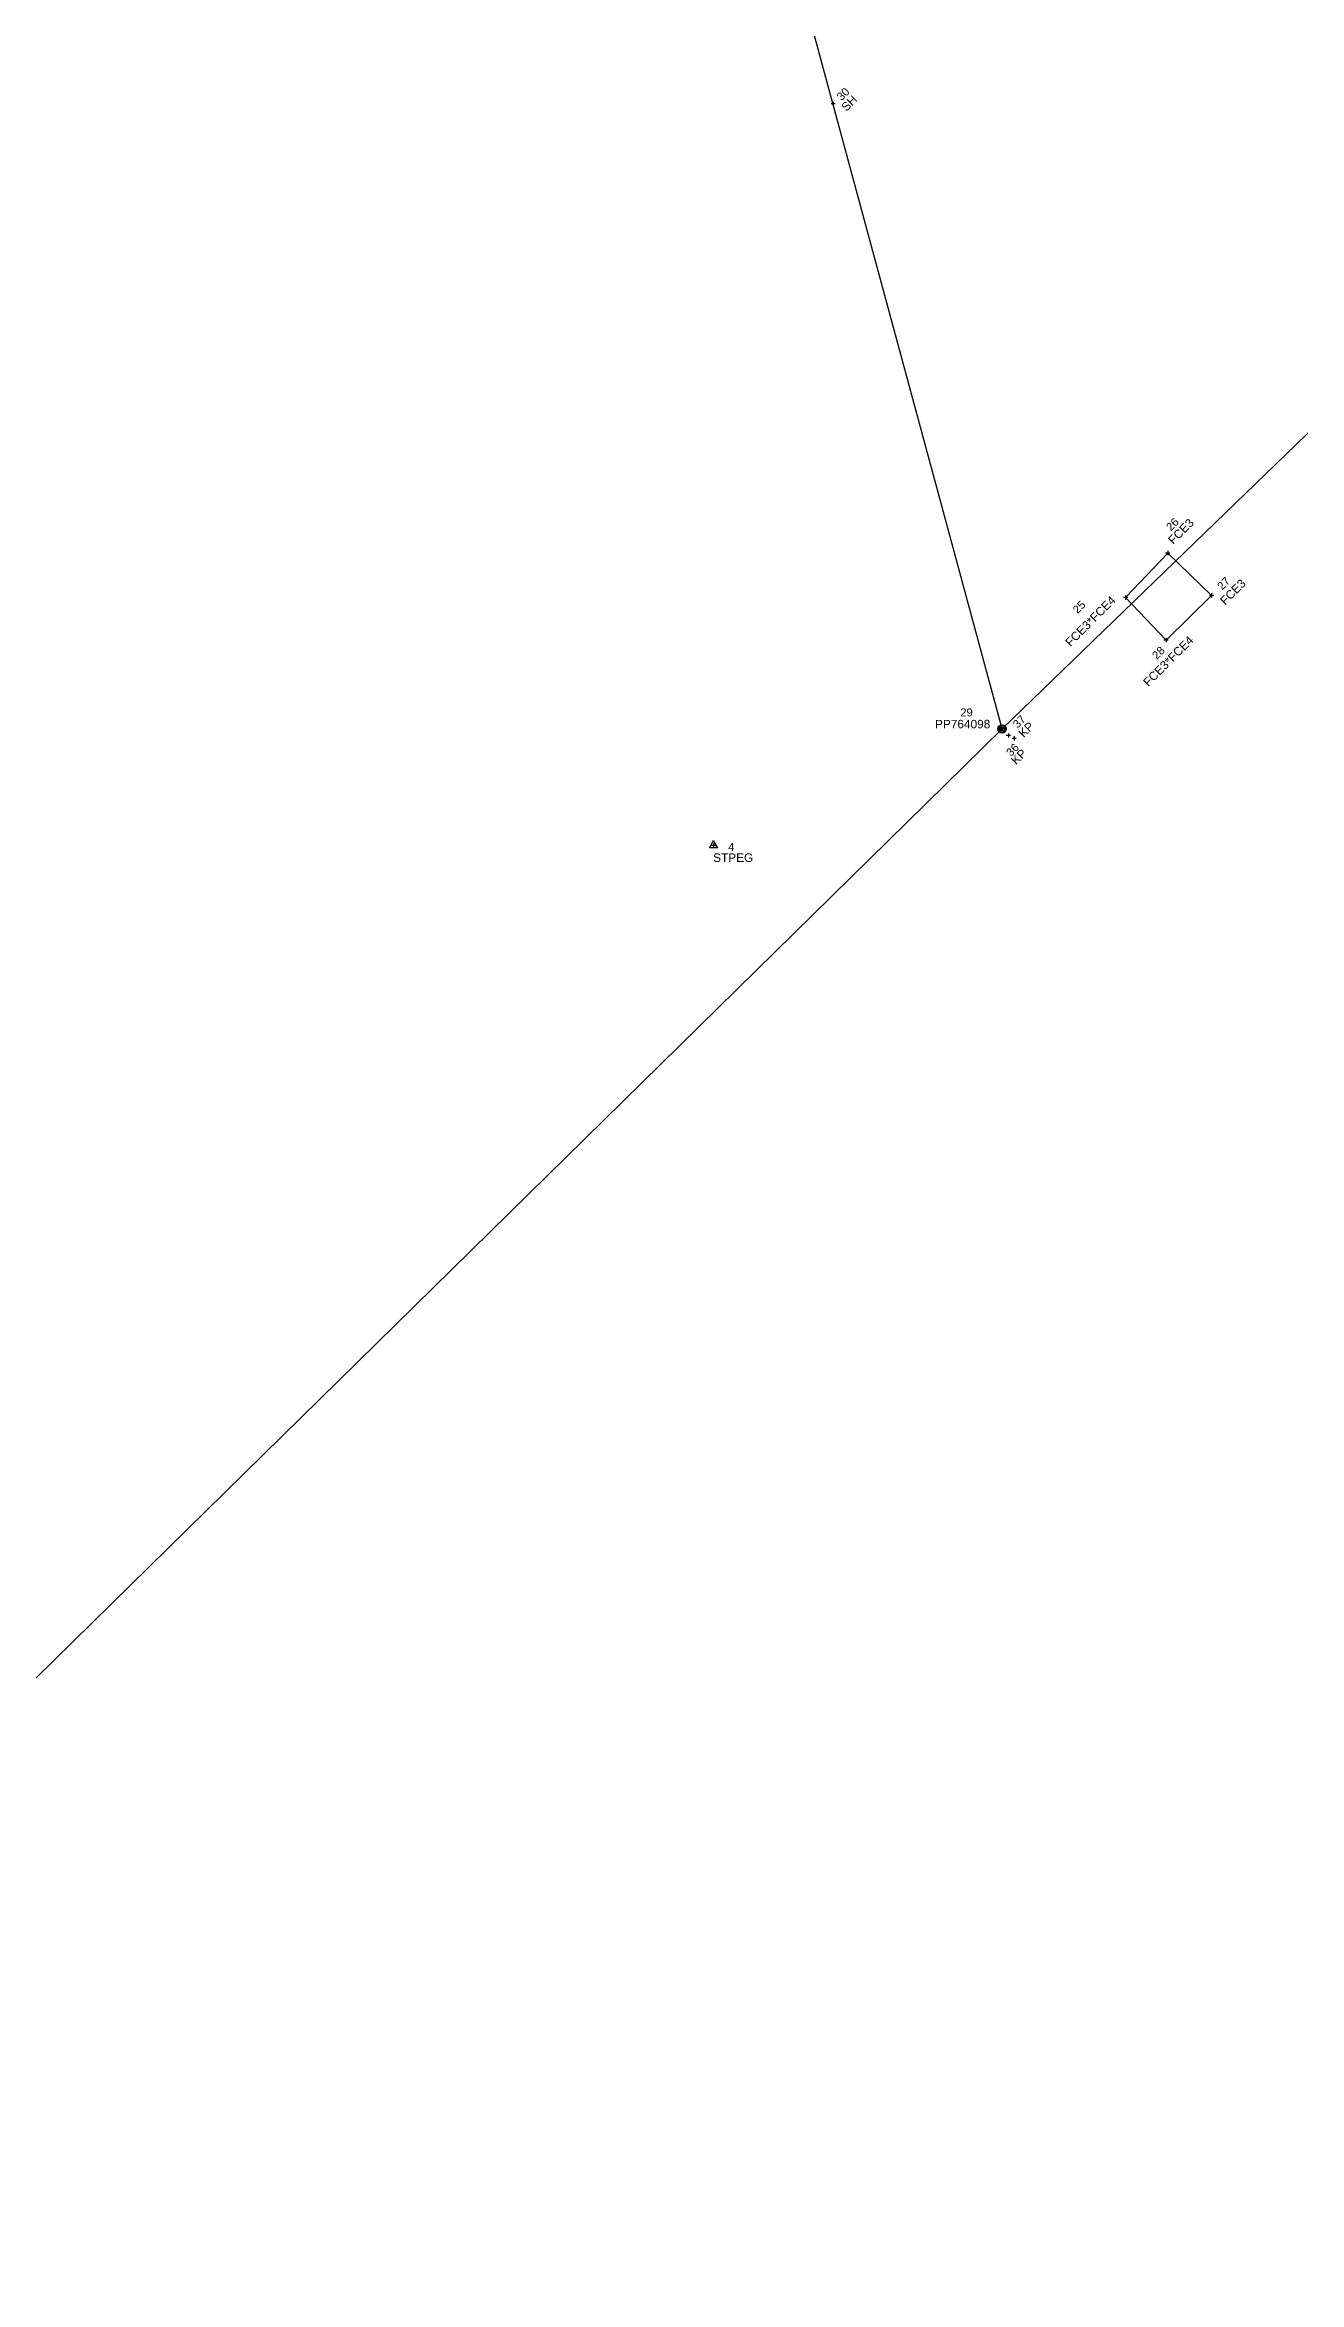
# Paper-space layout 'Survey' of a CAD drawing. Header units: metres, sheet in millimetres. Extents: x -21 to 813, y -3 to 583.
# Drawn here: x 400.6 to 508.1, y 200.4 to 392.1 of the extents above; entities that cross this region are included whole.
import ezdxf

# ---------------------------------------------------------------- set-up
doc = ezdxf.new("R2010")
doc.units = ezdxf.units.M
doc.layers.get('0').update_dxf_attribs({"color": 6})
doc.layers.add('Notes', color=7, linetype='Continuous')
doc.layers.add('TEXT1', color=7, linetype='Continuous')
doc.layers.get('0').freeze()
doc.styles.add('ARIAL', font='arial.ttf', dxfattribs={"height": 2})
doc.styles.get("Standard").update_dxf_attribs({"font": 'arial.ttf'})

# ---------------------------------------------------------------- blocks, each defined once
blk = doc.blocks.new('POWER POLE')
h = blk.add_hatch(color=256)
h.paths.add_polyline_path([(-1, 0, 1), (1, 0, 1)])
h.paths.add_polyline_path([(0.74, 0, -1), (-0.74, 0, -1)], flags=16)
for radius in [0.996, 0.563]:
    blk.add_circle((0, 0), radius)
at = {"layer": 'TEXT1', "style": 'ARIAL'}
blk.add_text('PP', height=0.56, rotation=302.7042, dxfattribs=at).set_placement((-0.52, 0.26))
blk = doc.blocks.new('statn')
at = {"linetype": 'Continuous'}
blk.add_line((-0.99, 0.57), (1.01, 0.67), dxfattribs=at)
for q in [(-0.99, 0.57), (1.01, 0.67)]:
    blk.add_line((0.09, -1.11), q)

psp = doc.layouts.new('Survey')

# ---------------------------------------------------------------- linework, layer by layer
at = {"layer": 'Notes'}
for p, q in [((482.63, 333.5), (668.07, 512.94)), ((482.63, 333.5), (445.3, 471.54)), ((468.15, 387.23), (468.15, 386.87)), ((493.21, 344.75), (496.82, 348.57)), ((496.82, 348.75), (496.82, 348.39)), ((496.82, 348.57), (500.58, 344.94)), ((500.58, 345.12), (500.58, 344.76)), ((493.21, 344.93), (493.21, 344.57)), ((493.21, 344.75), (496.68, 341.1)), ((500.58, 344.94), (496.68, 341.1)), ((496.68, 341.28), (496.68, 340.92)), ((482.63, 333.68), (482.63, 333.32)), ((345.99, 199.26), (482.63, 333.5)), ((483.17, 333.11), (483.17, 332.75)), ((483.66, 332.87), (483.66, 332.51)), ((457.91, 323.69), (457.91, 323.33))]:
    psp.add_line(p, q, dxfattribs=at)
at = {"layer": 'Notes', "linetype": 'Continuous'}
for points in [[(468.33, 387.05), (468.15, 387.05), (467.97, 387.05)], [(497, 348.57), (496.82, 348.57), (496.64, 348.57)], [(493.39, 344.75), (493.21, 344.75), (493.03, 344.75)], [(500.76, 344.94), (500.58, 344.94), (500.4, 344.94)], [(496.86, 341.1), (496.68, 341.1), (496.5, 341.1)], [(482.81, 333.5), (482.63, 333.5), (482.45, 333.5)], [(483.35, 332.93), (483.17, 332.93), (482.99, 332.93)], [(483.84, 332.69), (483.66, 332.69), (483.48, 332.69)], [(458.09, 323.51), (457.91, 323.51), (457.73, 323.51)]]:
    psp.add_lwpolyline(points, dxfattribs=at)

# ---------------------------------------------------------------- block references
at = {"layer": 'Notes', "xscale": 0.36, "yscale": 0.36, "zscale": 0.36, "rotation": 57.29577951308232}
for name, p in [('POWER POLE', (482.63, 333.5)), ('statn', (457.91, 323.51))]:
    psp.add_blockref(name, p, dxfattribs=at)

# ---------------------------------------------------------------- texts
at = {"layer": 'Notes'}
for s, height, p in [('30', 0.686, (468.87, 387.28)), ('SH', 0.726, (469.29, 386.36)), ('26', 0.686, (497.09, 350.41)), ('FCE3', 0.726, (497.29, 349.25)), ('27', 0.686, (501.48, 345.34)), ('FCE3', 0.726, (501.74, 344.06)), ('FCE3*FCE4', 0.726, (488.48, 340.5)), ('25', 0.686, (489.09, 343.32)), ('FCE3*FCE4', 0.726, (495.15, 337.08)), ('28', 0.686, (495.89, 339.4)), ('37', 0.686, (483.96, 333.51)), ('KP', 0.726, (484.48, 332.7)), ('36', 0.686, (483.39, 331.09)), ('KP', 0.726, (483.84, 330.38))]:
    psp.add_text(s, height=height, rotation=45, dxfattribs=at).set_placement(p)
for s, height, p in [('PP764098', 0.726, (476.88, 333.55)), ('29', 0.686, (479.05, 334.57)), ('STPEG', 0.726, (457.87, 322.1)), ('4', 0.686, (459.16, 323.04))]:
    psp.add_text(s, height=height, dxfattribs=at).set_placement(p)

doc.saveas('drawing.dxf')
